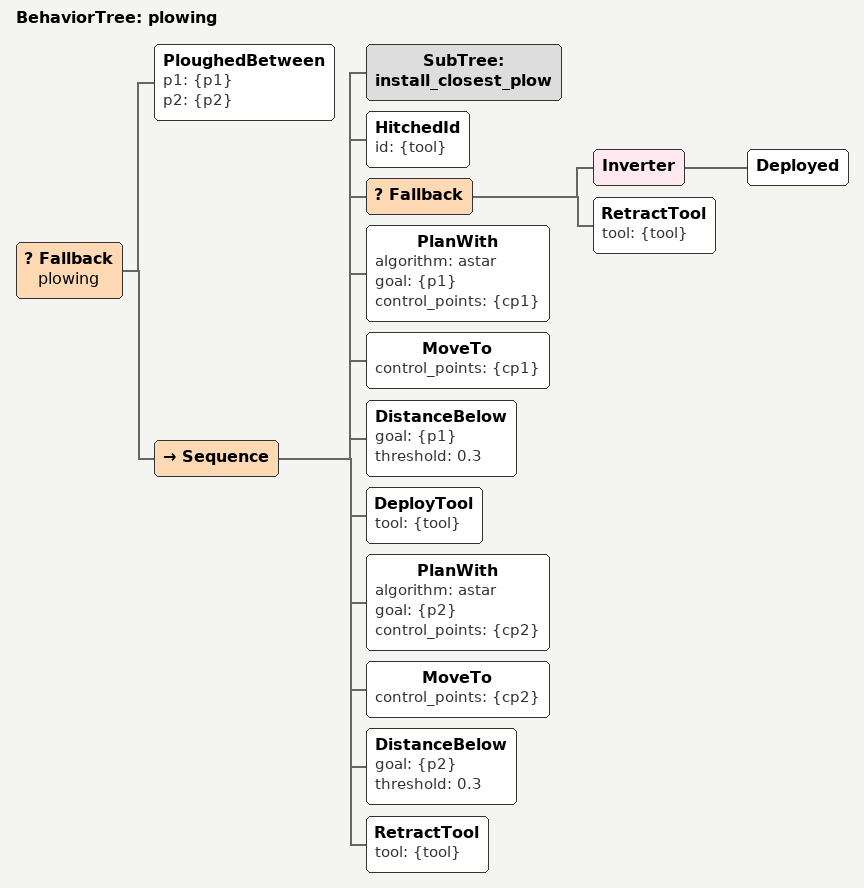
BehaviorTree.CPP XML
<?xml version="1.0"?>
<root BTCPP_format="4">
  <BehaviorTree ID="plowing">
    <Fallback name="plowing">
      <PloughedBetween p1="{p1}" p2="{p2}"/>
      <Sequence>
        <SubTree ID="install_closest_plow"/>
        <HitchedId id="{tool}"/>
        <Fallback>
          <Inverter><Deployed/></Inverter>
          <RetractTool tool="{tool}"/>
        </Fallback>
        <PlanWith algorithm="astar" goal="{p1}" control_points="{cp1}"/>
        <MoveTo control_points="{cp1}"/>
        <DistanceBelow goal="{p1}" threshold="0.3"/>
        <DeployTool tool="{tool}"/>
        <PlanWith algorithm="astar" goal="{p2}" control_points="{cp2}"/>
        <MoveTo control_points="{cp2}"/>
        <DistanceBelow goal="{p2}" threshold="0.3"/>
        <RetractTool tool="{tool}"/>
      </Sequence>
    </Fallback>
  </BehaviorTree>

</root>
